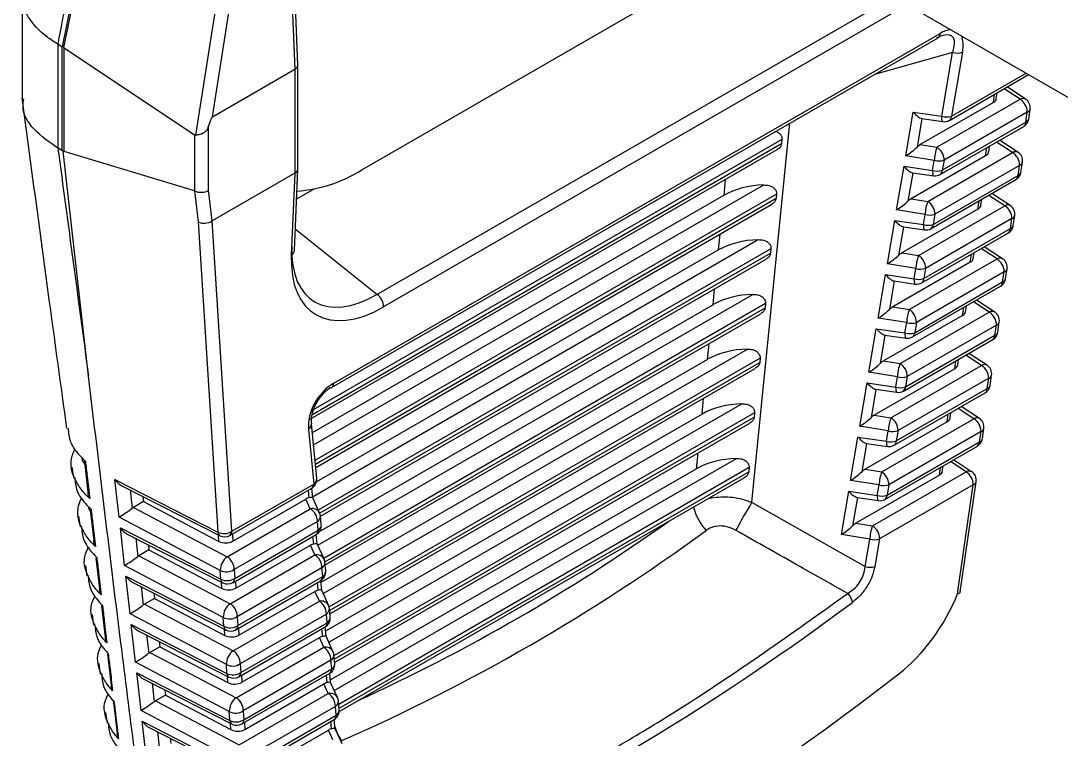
# Model space of a CAD drawing. Extents: x 12.3 to 108.7, y 1.1 to 80.4.
# Drawn here: x 21.329 to 22.351, y 58.112 to 58.817 of the extents above; entities that cross this region are included whole.
import ezdxf

# ---------------------------------------------------------------- set-up
doc = ezdxf.new("R2010")
doc.units = 0
doc.header["$MEASUREMENT"] = 0
doc.layers.add('OBJECT', color=7, linetype='CONTINUOUS')

msp = doc.modelspace()

# ---------------------------------------------------------------- linework, layer by layer
at = {"layer": 'OBJECT'}
for p, q in [((24.1133, 57.7284), (21.5067, 59.2331)), ((21.3702, 58.7917), (21.4205, 59.0376)), ((21.4216, 59.037), (21.3713, 58.791)), ((21.5174, 58.723), (21.5604, 58.996)), ((21.5458, 58.9911), (21.5008, 58.7051)), ((21.5924, 58.9129), (21.5984, 58.7698)), ((21.6013, 58.7739), (21.5959, 58.9049)), ((21.6642, 58.671), (22.0036, 58.8669)), ((21.3308, 58.8412), (21.3308, 58.7408)), ((21.679, 58.5485), (22.1811, 58.8383)), ((22.1875, 58.826), (21.6855, 58.5362)), ((21.6345, 58.457), (22.2299, 58.8007)), ((21.6366, 58.4612), (22.2319, 58.8049)), ((21.366, 58.7942), (21.3696, 58.7921)), ((21.366, 58.6921), (21.366, 58.7942)), ((21.3696, 58.7921), (21.3696, 58.69)), ((21.3713, 58.791), (21.3702, 58.7917)), ((21.3719, 58.7907), (21.4997, 58.7054)), ((21.3719, 58.689), (21.3719, 58.7907)), ((22.2441, 58.7863), (22.1673, 58.7646)), ((22.2335, 58.7235), (22.2441, 58.7863)), ((22.2538, 58.7865), (22.2431, 58.7237)), ((21.5174, 58.723), (21.5984, 58.7698)), ((21.5984, 58.7698), (21.5984, 58.7698)), ((21.5984, 58.7698), (21.5984, 58.6677)), ((21.6013, 58.6718), (21.6013, 58.7738)), ((22.241, 58.7195), (22.3187, 58.7644)), ((22.2431, 58.7237), (22.3162, 58.7659)), ((22.3104, 58.7402), (22.2947, 58.7505)), ((22.3158, 58.7404), (22.2977, 58.7523)), ((22.2287, 58.6931), (22.3104, 58.7402)), ((22.2841, 58.737), (22.2853, 58.7451)), ((22.287, 58.7407), (22.2879, 58.7466)), ((22.2841, 58.737), (22.2124, 58.6957)), ((22.3188, 58.7209), (22.3202, 58.7306)), ((22.1981, 58.6847), (22.2054, 58.7276)), ((22.2054, 58.7276), (22.2335, 58.7235)), ((22.2139, 58.7213), (22.2092, 58.6931)), ((22.2139, 58.7213), (22.2346, 58.7183)), ((22.3174, 58.7276), (22.2357, 58.6804)), ((22.316, 58.7178), (22.3174, 58.7276)), ((21.5137, 58.6508), (21.5137, 58.7141)), ((22.0841, 58.7166), (22.0468, 58.3443)), ((22.232, 58.6663), (22.3139, 58.7136)), ((22.234, 58.6705), (22.316, 58.7178)), ((21.4997, 58.7054), (21.4997, 58.6501)), ((22.0766, 58.7007), (21.6141, 58.4337)), ((22.0766, 58.7007), (22.0762, 58.6966)), ((22.3028, 58.6879), (22.2871, 58.6982)), ((22.3082, 58.6881), (22.2902, 58.6999)), ((21.3696, 58.69), (21.366, 58.6921)), ((21.3958, 58.4681), (21.3708, 58.6893)), ((21.4997, 58.6501), (21.3719, 58.689)), ((21.612, 58.4253), (22.0719, 58.6907)), ((21.6149, 58.4303), (22.0762, 58.6966)), ((22.2124, 58.6957), (22.2287, 58.6931)), ((22.2197, 58.6399), (22.3028, 58.6879)), ((22.2765, 58.6847), (22.2777, 58.6927)), ((22.2795, 58.6884), (22.2803, 58.6942)), ((22.2261, 58.6802), (22.1981, 58.6847)), ((22.2765, 58.6847), (22.2034, 58.6425)), ((22.2244, 58.6703), (22.2261, 58.6802)), ((22.2357, 58.6804), (22.234, 58.6705)), ((22.3112, 58.6685), (22.3127, 58.6783)), ((21.5984, 58.6677), (21.5171, 58.6208)), ((21.5984, 58.6677), (21.5949, 58.5875)), ((21.5979, 58.5915), (21.6013, 58.6717)), ((21.5984, 58.6677), (21.5984, 58.6677)), ((22.1891, 58.6316), (22.1964, 58.6744)), ((22.1964, 58.6744), (22.2244, 58.6703)), ((22.2049, 58.6681), (22.2001, 58.64)), ((22.2048, 58.6681), (22.2255, 58.6651)), ((22.3098, 58.6753), (22.2267, 58.6273)), ((22.3084, 58.6654), (22.3098, 58.6753)), ((22.0197, 58.6459), (22.0213, 58.6615)), ((22.2229, 58.6131), (22.3063, 58.6613)), ((22.225, 58.6173), (22.3084, 58.6654)), ((21.4999, 58.6501), (21.5034, 58.6198)), ((21.5171, 58.6208), (21.5137, 58.6508)), ((21.6177, 58.6523), (21.6001, 58.6421)), ((21.6166, 58.4008), (22.0587, 58.656)), ((22.0712, 58.647), (21.6181, 58.3854)), ((22.0712, 58.647), (22.0708, 58.6429)), ((22.3007, 58.6358), (22.2827, 58.6476)), ((22.0197, 58.6459), (21.6155, 58.4126)), ((21.6185, 58.3817), (22.0708, 58.6429)), ((21.6188, 58.3785), (22.0665, 58.637)), ((22.2034, 58.6425), (22.2197, 58.6399)), ((22.269, 58.6324), (22.2701, 58.6404)), ((22.2719, 58.6361), (22.2727, 58.6419)), ((22.2952, 58.6356), (22.2796, 58.6458)), ((22.2171, 58.6271), (22.1891, 58.6316)), ((22.269, 58.6324), (22.1943, 58.5894)), ((22.2106, 58.5868), (22.2952, 58.6356)), ((22.2154, 58.6171), (22.2171, 58.6271)), ((22.2267, 58.6273), (22.225, 58.6173)), ((21.5034, 58.6198), (21.5228, 58.315)), ((21.5365, 58.3158), (21.5171, 58.6207)), ((22.1801, 58.5784), (22.1873, 58.6212)), ((22.1873, 58.6212), (22.2154, 58.6171)), ((22.3022, 58.623), (22.2176, 58.5741)), ((22.3008, 58.6131), (22.3022, 58.623)), ((22.3037, 58.6162), (22.3051, 58.626)), ((21.679, 58.5485), (21.5988, 58.6126)), ((22.0143, 58.5922), (22.0159, 58.6078)), ((22.1958, 58.6149), (22.1911, 58.5868)), ((22.1958, 58.6149), (22.2165, 58.6119)), ((22.2139, 58.5599), (22.2988, 58.6089)), ((22.2159, 58.5641), (22.3008, 58.6131)), ((21.6158, 58.3497), (22.0533, 58.6023)), ((22.0143, 58.5922), (21.6196, 58.3643)), ((22.0658, 58.5932), (21.6214, 58.3366)), ((21.6227, 58.3336), (22.0654, 58.5891)), ((22.0658, 58.5932), (22.0654, 58.5891)), ((22.1943, 58.5894), (22.2106, 58.5868)), ((22.2614, 58.5801), (22.2625, 58.588)), ((22.2643, 58.5838), (22.2651, 58.5895)), ((22.2877, 58.5833), (22.2721, 58.5935)), ((22.2931, 58.5835), (22.2751, 58.5953)), ((21.6235, 58.3306), (22.0611, 58.5832)), ((22.208, 58.5739), (22.1801, 58.5784)), ((22.2614, 58.5801), (22.1853, 58.5362)), ((22.2016, 58.5336), (22.2877, 58.5833)), ((22.171, 58.5253), (22.1783, 58.568)), ((22.1783, 58.568), (22.2063, 58.5639)), ((22.2063, 58.5639), (22.208, 58.5739)), ((22.2947, 58.5707), (22.2086, 58.521)), ((22.2176, 58.5741), (22.2159, 58.5641)), ((22.2932, 58.5607), (22.2947, 58.5707)), ((22.2961, 58.5638), (22.2975, 58.5737)), ((22.1868, 58.5617), (22.182, 58.5337)), ((22.1867, 58.5617), (22.2074, 58.5587)), ((22.2048, 58.5067), (22.2912, 58.5566)), ((22.2069, 58.5109), (22.2932, 58.5607)), ((21.6209, 58.302), (22.0479, 58.5485)), ((22.0089, 58.5384), (22.0105, 58.554)), ((22.0089, 58.5384), (21.6222, 58.3152)), ((22.0605, 58.5395), (21.6267, 58.2891)), ((21.6278, 58.2859), (22.06, 58.5354)), ((22.0605, 58.5395), (22.06, 58.5354)), ((22.1853, 58.5362), (22.2016, 58.5336)), ((22.2538, 58.5278), (22.255, 58.5357)), ((22.2567, 58.5315), (22.2576, 58.5372)), ((22.2801, 58.531), (22.2645, 58.5412)), ((22.2855, 58.5312), (22.2676, 58.543)), ((21.6281, 58.2827), (22.0557, 58.5295)), ((22.199, 58.5208), (22.171, 58.5253)), ((22.2538, 58.5278), (22.1763, 58.4831)), ((22.1926, 58.4805), (22.2801, 58.531)), ((22.162, 58.4721), (22.1692, 58.5148)), ((22.1692, 58.5148), (22.1973, 58.5107)), ((22.1973, 58.5107), (22.199, 58.5208)), ((22.2871, 58.5184), (22.1996, 58.4678)), ((22.2086, 58.521), (22.2069, 58.5109)), ((22.2857, 58.5084), (22.2871, 58.5184)), ((22.2885, 58.5115), (22.2899, 58.5214)), ((22.1777, 58.5085), (22.173, 58.4805)), ((22.1777, 58.5085), (22.1984, 58.5055)), ((22.1958, 58.4535), (22.2836, 58.5042)), ((22.1978, 58.4577), (22.2857, 58.5084)), ((21.6263, 58.2545), (22.0426, 58.4948)), ((22.0036, 58.4847), (22.0051, 58.5003)), ((22.0036, 58.4847), (21.6239, 58.2656)), ((22.0551, 58.4858), (21.632, 58.2415)), ((22.0551, 58.4858), (22.0547, 58.4817)), ((22.2463, 58.4755), (22.2474, 58.4833)), ((22.2492, 58.4792), (22.25, 58.4848)), ((22.2725, 58.4787), (22.257, 58.4889)), ((22.2779, 58.4789), (22.2601, 58.4906)), ((21.6325, 58.2379), (22.0547, 58.4817)), ((21.6328, 58.2347), (22.0503, 58.4758)), ((22.2463, 58.4755), (22.1672, 58.4299)), ((22.1763, 58.4831), (22.1926, 58.4805)), ((22.1835, 58.4273), (22.2725, 58.4787)), ((22.19, 58.4676), (22.162, 58.4721)), ((22.1882, 58.4575), (22.19, 58.4676)), ((22.2795, 58.4661), (22.1905, 58.4147)), ((22.1996, 58.4678), (22.1978, 58.4577)), ((22.2781, 58.456), (22.2795, 58.4661)), ((22.2809, 58.4591), (22.2824, 58.4691)), ((22.1529, 58.419), (22.1602, 58.4616)), ((22.1602, 58.4616), (22.1882, 58.4575)), ((22.1687, 58.4553), (22.164, 58.4274)), ((22.1686, 58.4553), (22.1893, 58.4523)), ((22.1888, 58.4045), (22.2781, 58.456)), ((21.9982, 58.431), (21.9997, 58.4466)), ((22.1867, 58.4003), (22.276, 58.4519)), ((21.6317, 58.207), (22.0372, 58.4411)), ((22.2416, 58.4269), (22.2424, 58.4325)), ((22.265, 58.4264), (22.2494, 58.4365)), ((22.2704, 58.4266), (22.2525, 58.4383)), ((21.9982, 58.431), (21.6286, 58.2176)), ((22.0497, 58.432), (21.6368, 58.1937)), ((21.6371, 58.19), (22.0493, 58.4279)), ((21.6374, 58.1868), (22.045, 58.4221)), ((22.0497, 58.432), (22.0493, 58.4279)), ((22.2387, 58.4232), (22.1582, 58.3768)), ((22.1672, 58.4299), (22.1835, 58.4273)), ((22.1745, 58.3742), (22.265, 58.4264)), ((22.2387, 58.4232), (22.2398, 58.431)), ((21.6117, 58.4158), (21.617, 58.3622)), ((21.6198, 58.3677), (21.6146, 58.4213)), ((22.1809, 58.4145), (22.1529, 58.419)), ((22.1792, 58.4043), (22.1809, 58.4145)), ((22.272, 58.4138), (22.1815, 58.3615)), ((22.1905, 58.4147), (22.1888, 58.4045)), ((22.2705, 58.4037), (22.272, 58.4138)), ((22.2733, 58.4068), (22.2748, 58.4168)), ((22.1439, 58.3658), (22.1511, 58.4084)), ((22.1511, 58.4084), (22.1792, 58.4043)), ((22.1596, 58.4021), (22.1549, 58.3742)), ((22.1596, 58.4021), (22.1803, 58.3991)), ((22.1797, 58.3513), (22.2705, 58.4037)), ((21.9928, 58.3772), (21.9944, 58.3928)), ((22.1777, 58.3471), (22.2684, 58.3995)), ((21.3917, 58.3842), (21.3952, 58.3543)), ((21.637, 58.1594), (22.0318, 58.3873)), ((22.2574, 58.3741), (22.2419, 58.3842)), ((22.2628, 58.3743), (22.245, 58.386)), ((21.3795, 58.3787), (21.3809, 58.3685)), ((21.9928, 58.3772), (21.6333, 58.1697)), ((22.0443, 58.3783), (21.6414, 58.1457)), ((21.6418, 58.1421), (22.0439, 58.3742)), ((22.0443, 58.3783), (22.0439, 58.3742)), ((22.1582, 58.3768), (22.1745, 58.3742)), ((22.1654, 58.321), (22.2574, 58.3741)), ((22.2311, 58.3709), (22.2322, 58.3786)), ((22.234, 58.3746), (22.2348, 58.3801)), ((21.4217, 58.3667), (21.5228, 58.315)), ((21.4259, 58.3298), (21.4217, 58.3667)), ((21.5365, 58.3158), (21.617, 58.3622)), ((21.6419, 58.1388), (22.0396, 58.3683)), ((22.1719, 58.3613), (22.1439, 58.3658)), ((22.2311, 58.3709), (22.1491, 58.3236)), ((22.1701, 58.3511), (22.1719, 58.3613)), ((22.2644, 58.3615), (22.1724, 58.3084)), ((22.1815, 58.3615), (22.1797, 58.3513)), ((22.2489, 58.2543), (22.2644, 58.3615)), ((22.2516, 58.2564), (22.2672, 58.3645)), ((21.4285, 58.3606), (21.5249, 58.3114)), ((21.4367, 58.3564), (21.4387, 58.3385)), ((21.5344, 58.3116), (21.6149, 58.3581)), ((21.6124, 58.3487), (21.6117, 58.3562)), ((21.6159, 58.3487), (21.6149, 58.3581)), ((22.1349, 58.3127), (22.1421, 58.3552)), ((22.1421, 58.3552), (22.1701, 58.3511)), ((21.4498, 58.345), (21.4399, 58.3393)), ((21.4492, 58.35), (21.4498, 58.345)), ((21.4498, 58.345), (21.5238, 58.3059)), ((21.5375, 58.306), (21.6092, 58.3474)), ((21.6135, 58.3379), (21.6092, 58.3474)), ((21.6226, 58.3339), (21.6159, 58.3488)), ((22.0468, 58.3443), (22.1582, 58.2811)), ((22.1506, 58.3489), (22.1459, 58.3211)), ((22.1506, 58.3489), (22.1712, 58.3459)), ((21.3861, 58.3305), (21.3875, 58.3203)), ((21.3973, 58.3369), (21.4009, 58.3068)), ((21.4399, 58.3393), (21.5319, 58.2908)), ((21.5319, 58.2908), (21.6135, 58.3379)), ((21.6243, 58.3223), (21.6234, 58.3308)), ((21.5252, 58.2774), (21.4259, 58.3298)), ((21.6205, 58.3253), (21.5389, 58.2781)), ((21.6214, 58.3168), (21.6205, 58.3253)), ((22.1491, 58.3236), (22.1654, 58.321)), ((21.4271, 58.3191), (21.5257, 58.2687)), ((21.4312, 58.2823), (21.4271, 58.3191)), ((21.4339, 58.3131), (21.5278, 58.2651)), ((21.5238, 58.3059), (21.5234, 58.3121)), ((21.5371, 58.3131), (21.5375, 58.306)), ((21.5374, 58.2653), (21.6193, 58.3126)), ((21.5394, 58.2695), (21.6214, 58.3168)), ((21.6169, 58.3033), (21.6161, 58.3108)), ((21.6203, 58.3034), (21.6194, 58.3127)), ((22.1628, 58.3082), (22.1349, 58.3127)), ((21.4421, 58.3089), (21.4441, 58.2909)), ((21.4546, 58.3025), (21.4551, 58.2974)), ((21.5405, 58.2598), (21.6136, 58.3021)), ((21.618, 58.2925), (21.6136, 58.3021)), ((21.627, 58.2886), (21.6203, 58.3034)), ((22.1582, 58.2811), (22.1628, 58.3082)), ((22.1724, 58.3084), (22.1678, 58.2813)), ((21.403, 58.2896), (21.4066, 58.2593)), ((21.4551, 58.2974), (21.4453, 58.2918)), ((21.4453, 58.2918), (21.5348, 58.2445)), ((21.4551, 58.2974), (21.5267, 58.2596)), ((21.5348, 58.2445), (21.618, 58.2925)), ((21.3927, 58.2823), (21.3941, 58.272)), ((21.5281, 58.2312), (21.4312, 58.2823)), ((21.625, 58.2799), (21.5418, 58.2319)), ((21.6258, 58.2714), (21.625, 58.2799)), ((21.6287, 58.2768), (21.6279, 58.2854)), ((21.4325, 58.2716), (21.5287, 58.2225)), ((21.4366, 58.2348), (21.4325, 58.2716)), ((21.5257, 58.2687), (21.5252, 58.2774)), ((21.5389, 58.2781), (21.5394, 58.2695)), ((21.5424, 58.2232), (21.6258, 58.2714)), ((21.4393, 58.2656), (21.5308, 58.2188)), ((21.4475, 58.2614), (21.4495, 58.2434)), ((21.5267, 58.2596), (21.5264, 58.2658)), ((21.54, 58.2669), (21.5405, 58.2598)), ((21.5403, 58.2191), (21.6237, 58.2672)), ((21.6213, 58.2579), (21.6205, 58.2654)), ((21.6247, 58.258), (21.6238, 58.2672)), ((21.4605, 58.2499), (21.4507, 58.2443)), ((21.46, 58.255), (21.4605, 58.2499)), ((21.4605, 58.2499), (21.5297, 58.2134)), ((21.5434, 58.2136), (21.6181, 58.2567)), ((21.6224, 58.2472), (21.6181, 58.2567)), ((21.6314, 58.2432), (21.6247, 58.258)), ((21.4087, 58.2424), (21.4123, 58.2119)), ((21.4507, 58.2443), (21.5378, 58.1983)), ((21.5378, 58.1983), (21.6224, 58.2472)), ((21.6331, 58.2314), (21.6323, 58.24)), ((21.3993, 58.234), (21.4007, 58.2237)), ((21.5311, 58.1849), (21.4366, 58.2348)), ((21.5287, 58.2225), (21.5281, 58.2312)), ((21.5418, 58.2319), (21.5424, 58.2232)), ((21.6294, 58.2345), (21.5448, 58.1857)), ((21.6302, 58.2259), (21.6294, 58.2345)), ((21.4378, 58.2241), (21.5316, 58.1762)), ((21.442, 58.1873), (21.4378, 58.2241)), ((21.4447, 58.218), (21.5337, 58.1725)), ((21.5297, 58.2134), (21.5293, 58.2196)), ((21.543, 58.2206), (21.5434, 58.2136)), ((21.5433, 58.1728), (21.6281, 58.2218)), ((21.5453, 58.1769), (21.6302, 58.2259)), ((21.6257, 58.2125), (21.625, 58.2199)), ((21.6291, 58.2126), (21.6282, 58.2218)), ((21.4528, 58.2139), (21.4549, 58.1959)), ((21.5464, 58.1674), (21.6225, 58.2113)), ((21.6268, 58.2018), (21.6225, 58.2113)), ((21.6358, 58.1978), (21.6291, 58.2126)), ((21.4659, 58.2024), (21.4561, 58.1967)), ((21.4653, 58.2075), (21.4659, 58.2024)), ((21.4659, 58.2024), (21.5326, 58.1672)), ((21.5407, 58.1521), (21.6268, 58.2018)), ((21.4144, 58.1952), (21.4181, 58.1645)), ((21.534, 58.1387), (21.442, 58.1873)), ((21.4561, 58.1967), (21.5407, 58.1521)), ((21.6338, 58.1891), (21.5477, 58.1394)), ((21.6346, 58.1805), (21.6338, 58.1891)), ((21.6375, 58.186), (21.6367, 58.1946)), ((21.4059, 58.1858), (21.4074, 58.1755)), ((21.5316, 58.1762), (21.5311, 58.1849)), ((21.5448, 58.1857), (21.5453, 58.1769)), ((21.5483, 58.1307), (21.6346, 58.1805)), ((21.4432, 58.1766), (21.5346, 58.1299)), ((21.4474, 58.1397), (21.4432, 58.1766)), ((21.45, 58.1705), (21.5367, 58.1263)), ((21.5326, 58.1672), (21.5322, 58.1733)), ((21.5459, 58.1743), (21.5464, 58.1674)), ((21.5462, 58.1265), (21.6326, 58.1764)), ((21.6301, 58.1671), (21.6294, 58.1745)), ((21.6335, 58.1672), (21.6326, 58.1764)), ((21.6402, 58.1524), (21.6335, 58.1672)), ((21.4582, 58.1663), (21.4603, 58.1484)), ((21.4707, 58.16), (21.4713, 58.1549)), ((21.5493, 58.1211), (21.6269, 58.1659)), ((21.6312, 58.1564), (21.6269, 58.1659)), ((21.4202, 58.148), (21.4239, 58.1171)), ((21.4713, 58.1549), (21.4615, 58.1492)), ((21.4615, 58.1492), (21.5437, 58.1059)), ((21.4713, 58.1549), (21.5356, 58.121)), ((21.5437, 58.1059), (21.6312, 58.1564)), ((21.6419, 58.1406), (21.6411, 58.1492)), ((21.4126, 58.1376), (21.414, 58.1272)), ((21.5369, 58.0925), (21.4474, 58.1397)), ((21.5346, 58.1299), (21.534, 58.1387)), ((21.5477, 58.1394), (21.5483, 58.1307)), ((21.6382, 58.1438), (21.5506, 58.0932)), ((21.639, 58.1351), (21.6382, 58.1438)), ((21.4486, 58.1291), (21.5375, 58.0836)), ((21.4528, 58.0922), (21.4486, 58.1291)), ((21.5356, 58.121), (21.5352, 58.127)), ((21.5489, 58.1281), (21.5493, 58.1211)), ((21.5492, 58.0802), (21.637, 58.1309)), ((21.5512, 58.0844), (21.639, 58.1351)), ((21.6345, 58.1217), (21.6338, 58.1291)), ((21.6379, 58.1218), (21.637, 58.131)), ((21.4554, 58.123), (21.5396, 58.08)), ((21.4636, 58.1188), (21.4656, 58.1009)), ((21.5523, 58.0749), (21.6313, 58.1205)), ((21.6356, 58.111), (21.6313, 58.1205)), ((21.6447, 58.107), (21.6379, 58.1218)), ((21.4761, 58.1124), (21.4767, 58.1074))]:
    msp.add_line(p, q, dxfattribs=at)
at = {"layer": 'OBJECT', "flags": 128}
for points in [[(22.2346, 58.7183), (22.2346, 58.7183), (22.2342, 58.7186), (22.2338, 58.7193), (22.2336, 58.7203), (22.2335, 58.7218), (22.2335, 58.7235)], [(22.2244, 58.6703), (22.2244, 58.6686), (22.2246, 58.6672), (22.2248, 58.6661), (22.2251, 58.6654), (22.2255, 58.6651), (22.2255, 58.6651)], [(22.2154, 58.6171), (22.2154, 58.6154), (22.2155, 58.614), (22.2157, 58.6129), (22.2161, 58.6122), (22.2165, 58.6119), (22.2165, 58.6119)], [(22.2063, 58.5639), (22.2063, 58.5622), (22.2065, 58.5608), (22.2067, 58.5597), (22.207, 58.559), (22.2074, 58.5587), (22.2074, 58.5587)], [(22.1973, 58.5107), (22.1973, 58.509), (22.1974, 58.5076), (22.1976, 58.5065), (22.198, 58.5058), (22.1984, 58.5055), (22.1984, 58.5055)], [(22.1882, 58.4575), (22.1882, 58.4558), (22.1884, 58.4544), (22.1886, 58.4533), (22.1889, 58.4526), (22.1893, 58.4523), (22.1893, 58.4523)], [(21.6143, 58.4227), (21.6146, 58.4218), (21.6146, 58.4213)], [(22.1792, 58.4043), (22.1792, 58.4026), (22.1793, 58.4012), (22.1795, 58.4001), (22.1799, 58.3994), (22.1803, 58.3991), (22.1803, 58.3991)], [(22.1701, 58.3511), (22.1701, 58.3494), (22.1703, 58.348), (22.1705, 58.3469), (22.1708, 58.3462), (22.1712, 58.3459), (22.1712, 58.3459)]]:
    msp.add_lwpolyline(points, dxfattribs=at)
at = {"layer": 'OBJECT'}
for centre, radius, start, end in [((22.2271, 58.8047), 0.00483, 304.9388, 2.2672), ((22.2487, 58.8016), 0.016, 253.6043, 288.5555), ((22.3133, 58.7357), 0.00534, 62.0964, 123), ((22.3021, 58.7274), 0.0153, 0.7144, 57.2511), ((22.3103, 58.7321), 0.01, 351.7621, 56.8281), ((22.3161, 58.7316), 0.00428, 288.0432, 346.5789), ((22.238, 58.7388), 0.016, 253.6095, 288.5532), ((22.236, 58.7282), 0.01, 261.7038, 299.9973), ((22.2383, 58.7235), 0.0048, 304.7385, 2.4675), ((22.3089, 58.7223), 0.01, 299.9973, 351.7621), ((22.3146, 58.7218), 0.00428, 288.0432, 346.5789), ((22.3112, 58.7176), 0.0048, 304.7328, 2.4698), ((22.2653, 58.6789), 0.0392, 158.9147, 178.1153), ((22.2205, 58.6802), 0.0153, 0.7144, 57.2511), ((22.3057, 58.6834), 0.00534, 62.1054, 122.996), ((22.2946, 58.6751), 0.0153, 0.7149, 57.2514), ((22.3028, 58.6798), 0.01, 351.7621, 56.8281), ((22.2306, 58.6956), 0.016, 253.6088, 288.5508), ((22.3085, 58.6793), 0.00428, 288.0411, 346.5811), ((21.5897, 58.7898), 0.1403, 274.3804, 302.0953), ((22.2289, 58.6856), 0.016, 253.6088, 288.5508), ((22.2292, 58.6703), 0.0048, 304.7328, 2.4698), ((22.3013, 58.6699), 0.01, 299.9973, 351.7621), ((22.3071, 58.6695), 0.00428, 288.0402, 346.5816), ((22.227, 58.675), 0.01, 261.7038, 299.9973), ((22.3036, 58.6652), 0.0048, 304.7385, 2.4675), ((22.2563, 58.6258), 0.0392, 158.9148, 178.1154), ((22.2114, 58.6271), 0.0153, 0.7149, 57.2514), ((22.2216, 58.6424), 0.016, 253.609, 288.5534), ((22.2982, 58.6311), 0.00534, 62.1054, 122.996), ((22.287, 58.6228), 0.0153, 0.7148, 57.2515), ((22.2952, 58.6275), 0.01, 351.7621, 56.8281), ((22.2199, 58.6324), 0.016, 253.6094, 288.5533), ((22.2202, 58.6171), 0.0048, 304.7385, 2.4675), ((22.2938, 58.6176), 0.01, 299.9973, 351.7621), ((22.2995, 58.6171), 0.00428, 288.0422, 346.58), ((22.3009, 58.627), 0.00428, 288.0427, 346.5791), ((22.2179, 58.6218), 0.01, 261.7038, 299.9973), ((22.296, 58.6129), 0.0048, 304.7332, 2.4699), ((21.5929, 58.592), 0.00503, 294.3512, 354.26), ((22.2472, 58.5726), 0.0392, 158.9147, 178.1149), ((22.2024, 58.5739), 0.0153, 0.7148, 57.2515), ((22.2906, 58.5788), 0.00534, 62.1041, 122.9923), ((22.2794, 58.5705), 0.0153, 0.7154, 57.2499), ((22.2876, 58.5752), 0.01, 351.7621, 56.8281), ((22.2125, 58.5893), 0.016, 253.6043, 288.5554), ((22.2934, 58.5747), 0.00428, 288.0423, 346.5799), ((22.2108, 58.5792), 0.016, 253.6069, 288.5528), ((22.2089, 58.5686), 0.01, 261.7038, 299.9973), ((22.2111, 58.5639), 0.0048, 304.7332, 2.4699), ((22.2862, 58.5652), 0.01, 299.9973, 351.7621), ((22.2884, 58.5605), 0.0048, 304.738, 2.4681), ((22.2919, 58.5648), 0.00428, 288.0402, 346.5816), ((21.6701, 58.536), 0.0154, 0.8631, 54.5), ((22.2382, 58.5195), 0.0392, 158.9151, 178.1149), ((22.1933, 58.5208), 0.0153, 0.7154, 57.2499), ((22.283, 58.5265), 0.00534, 62.0965, 122.9998), ((22.2719, 58.5182), 0.0153, 0.7143, 57.2511), ((22.28, 58.5229), 0.01, 351.7621, 56.8281), ((22.2035, 58.5361), 0.016, 253.6069, 288.5528), ((22.2858, 58.5224), 0.00428, 288.0423, 346.5799), ((22.2018, 58.526), 0.016, 253.6094, 288.5533), ((22.1998, 58.5154), 0.01, 261.7038, 299.9973), ((22.2021, 58.5107), 0.0048, 304.738, 2.4681), ((22.2786, 58.5129), 0.01, 299.9973, 351.7621), ((22.2809, 58.5082), 0.0048, 304.733, 2.4704), ((22.2843, 58.5124), 0.00428, 288.0421, 346.5797), ((22.2291, 58.4664), 0.0392, 158.9149, 178.1153), ((22.1843, 58.4676), 0.0153, 0.7143, 57.2511), ((22.2754, 58.4742), 0.00534, 62.1047, 122.9964), ((22.2643, 58.4659), 0.0153, 0.7148, 57.2514), ((22.2725, 58.4706), 0.01, 351.7621, 56.8281), ((22.1945, 58.483), 0.016, 253.6111, 288.5485), ((22.2782, 58.4701), 0.00428, 288.0407, 346.5815), ((21.6328, 58.4601), 0.00349, 274.4699, 299.8289), ((21.6317, 58.461), 0.00483, 304.9388, 2.2672), ((22.1927, 58.4728), 0.016, 253.607, 288.5529), ((22.1908, 58.4622), 0.01, 261.7038, 299.9973), ((22.193, 58.4575), 0.0048, 304.733, 2.4704), ((22.271, 58.4605), 0.01, 299.9973, 351.7621), ((22.2733, 58.4558), 0.0048, 304.7382, 2.4675), ((22.2768, 58.4601), 0.00428, 288.0401, 346.582), ((22.2201, 58.4132), 0.0392, 158.9144, 178.1156), ((22.1753, 58.4145), 0.0153, 0.7148, 57.2514), ((22.2679, 58.4219), 0.00534, 62.1034, 122.9927), ((22.2567, 58.4136), 0.0153, 0.716, 57.2493), ((22.2649, 58.4183), 0.01, 351.7621, 56.8281), ((21.6083, 58.4212), 0.00633, 302.902, 1.4088), ((22.1854, 58.4298), 0.016, 253.6094, 288.5532), ((22.2706, 58.4178), 0.00428, 288.0429, 346.5793), ((22.1837, 58.4196), 0.016, 253.6093, 288.5533), ((22.184, 58.4043), 0.0048, 304.7382, 2.4675), ((22.2634, 58.4082), 0.01, 299.9973, 351.7621), ((22.2657, 58.4035), 0.0048, 304.733, 2.4704), ((22.2692, 58.4077), 0.00428, 288.0424, 346.5793), ((22.1817, 58.409), 0.01, 261.7038, 299.9973), ((22.2111, 58.3601), 0.0392, 158.9155, 178.1145), ((22.1662, 58.3613), 0.0153, 0.716, 57.2493), ((22.2603, 58.3696), 0.00534, 62.0993, 122.9967), ((22.2491, 58.3613), 0.0153, 0.7142, 57.2512), ((22.2573, 58.366), 0.01, 351.7621, 56.8281), ((21.6099, 58.3667), 0.01, 299.9973, 5.5533), ((21.6122, 58.362), 0.0048, 304.7385, 2.4675), ((21.6138, 58.3674), 0.0061, 301.6691, 2.6417), ((22.1764, 58.3767), 0.016, 253.6044, 288.5554), ((22.2631, 58.3655), 0.00428, 288.0423, 346.5795), ((22.1746, 58.3664), 0.016, 253.6071, 288.5528), ((22.1749, 58.3511), 0.0048, 304.733, 2.4704), ((23.7343, 57.3616), 1.9527, 149.7855, 150.715), ((22.1727, 58.3558), 0.01, 261.7038, 299.9973), ((21.6154, 58.3298), 0.00832, 29.7605, 102.6057), ((21.6053, 58.3251), 0.0153, 0.7144, 57.2511), ((21.6171, 58.3306), 0.00634, 302.9075, 1.4059), ((21.6135, 58.3298), 0.01, 5.5533, 24.4463), ((22.0406, 58.3523), 0.0524, 194.0458, 222.8231), ((21.6143, 58.3213), 0.01, 299.9973, 5.5533), ((21.6179, 58.3221), 0.00634, 302.9075, 1.4059), ((20.8743, 59.8628), 1.8851, 294.6317, 305.363), ((22.202, 58.3069), 0.0392, 158.9146, 178.1155), ((22.1572, 58.3082), 0.0153, 0.7142, 57.2512), ((21.529, 58.3271), 0.0136, 242.86, 303.3793), ((21.5272, 58.3151), 0.00441, 181.3135, 238.2302), ((21.5294, 58.3203), 0.01, 242.9367, 299.9973), ((21.5317, 58.3156), 0.0048, 304.7385, 2.4675), ((21.6166, 58.3166), 0.0048, 304.7328, 2.4698), ((20.8747, 59.8567), 1.9087, 293.7837, 306.2109), ((22.1673, 58.3235), 0.016, 253.6087, 288.5511), ((21.5411, 58.2778), 0.0159, 125.3823, 181.4264), ((21.5236, 58.2779), 0.0153, 0.7144, 57.2511), ((21.6198, 58.2844), 0.00832, 29.7608, 102.6057), ((21.6097, 58.2797), 0.0153, 0.7149, 57.2514), ((21.6215, 58.2852), 0.00634, 302.9028, 1.408), ((21.6179, 58.2844), 0.01, 5.5533, 24.4463), ((22.1627, 58.2964), 0.016, 253.607, 288.5528), ((21.5314, 58.2895), 0.0136, 242.8568, 303.3805), ((21.5319, 58.2809), 0.0136, 242.8568, 303.3805), ((21.5346, 58.2693), 0.0048, 304.7328, 2.4698), ((21.6187, 58.2759), 0.01, 299.9973, 5.5533), ((21.621, 58.2712), 0.0048, 304.7385, 2.4675), ((21.6223, 58.2767), 0.00633, 302.9025, 1.4083), ((21.5301, 58.2688), 0.00441, 181.3103, 238.2334), ((21.5324, 58.274), 0.01, 242.9367, 299.9973), ((22.129, 58.2431), 0.017, 9.7639, 43.9153), ((21.544, 58.2316), 0.0159, 125.3823, 181.4264), ((21.5266, 58.2317), 0.0153, 0.7149, 57.2514), ((21.6242, 58.239), 0.00832, 29.7608, 102.608), ((21.6141, 58.2343), 0.0153, 0.7148, 57.2515), ((21.6259, 58.2398), 0.00633, 302.9024, 1.4087), ((21.6223, 58.239), 0.01, 5.5533, 24.4463), ((21.5343, 58.2433), 0.0136, 242.8602, 303.3792), ((21.6231, 58.2305), 0.01, 299.9973, 5.5533), ((21.6268, 58.2313), 0.00634, 302.9074, 1.4058), ((21.5349, 58.2346), 0.0136, 242.86, 303.3794), ((21.5331, 58.2226), 0.00441, 181.3135, 238.2308), ((21.5353, 58.2277), 0.01, 242.9367, 299.9973), ((21.5376, 58.223), 0.0048, 304.7385, 2.4675), ((21.6254, 58.2257), 0.0048, 304.7332, 2.4699), ((21.547, 58.1853), 0.0159, 125.3819, 181.426), ((21.5295, 58.1855), 0.0153, 0.7148, 57.2515), ((21.6286, 58.1937), 0.00832, 29.7622, 102.604), ((21.6185, 58.1889), 0.0153, 0.7154, 57.2499), ((21.6267, 58.1936), 0.01, 5.5533, 24.4463), ((21.6303, 58.1945), 0.00634, 302.9074, 1.4058), ((21.5373, 58.197), 0.0136, 242.8568, 303.3806), ((21.5378, 58.1883), 0.0136, 242.8568, 303.3806), ((21.5405, 58.1767), 0.0048, 304.7332, 2.4699), ((21.6276, 58.185), 0.01, 299.9973, 5.5533), ((21.6298, 58.1803), 0.0048, 304.738, 2.4681), ((21.6312, 58.1858), 0.00634, 302.9028, 1.408), ((21.536, 58.1763), 0.00441, 181.3093, 238.2352), ((21.5383, 58.1814), 0.01, 242.9367, 299.9973), ((21.633, 58.1483), 0.00832, 29.7611, 102.6055), ((21.5499, 58.1391), 0.0159, 125.3834, 181.4253), ((21.5325, 58.1393), 0.0153, 0.7154, 57.2499), ((21.6229, 58.1436), 0.0153, 0.7143, 57.2511), ((21.6348, 58.1491), 0.00634, 302.9074, 1.4058), ((21.6311, 58.1483), 0.01, 5.5533, 24.4463), ((21.5402, 58.1508), 0.0136, 242.8568, 303.3806), ((21.632, 58.1396), 0.01, 299.9973, 5.5533), ((21.6356, 58.1404), 0.00634, 302.907, 1.4059), ((21.5408, 58.142), 0.0136, 242.86, 303.3794), ((21.539, 58.13), 0.00441, 181.3139, 238.2306), ((21.5412, 58.1352), 0.01, 242.9367, 299.9973), ((21.5435, 58.1305), 0.0048, 304.738, 2.4681), ((21.6342, 58.1349), 0.0048, 304.733, 2.4704), ((21.6815, 58.1369), 0.0458, 196.9451, 215.7454)]:
    msp.add_arc(centre, radius, start, end, dxfattribs=at)
for centre, major_axis, ratio, start_param, end_param in [((22.8969, 58.2808), (1.3798, 7.3435), 0.214206, 1.507388, 1.541079), ((22.2127, 58.7655), (0.0309, 0.0366), 0.339059, 0.464743, 0.697619), ((22.2197, 58.761), (0.0294, 0.0463), 0.398661, 0.310289, 0.652075), ((22.2127, 58.7655), (0.0309, 0.0366), 0.339059, 5.569279, 6.747928), ((22.2197, 58.761), (0.0294, 0.0463), 0.398661, 5.523734, 6.006779), ((21.4508, 59.2088), (0.0781, 0.4172), 0.218376, 3.06066, 3.064865), ((21.4545, 59.2067), (0.0781, 0.4172), 0.218376, 3.064865, 3.071376), ((21.4545, 59.207), (0.0736, 0.42), 0.225661, 3.036057, 3.042574), ((21.5913, 58.7736), (0.01, 0.00021), 0.560098, 5.486129, 6.294844), ((22.277, 58.7412), (0.0101, 0), 0.579269, 5.498575, 6.20079), ((21.4829, 58.5524), (0.0347, 0.1707), 0.036347, 0.032135, 0.332805), ((22.208, 58.7323), (-0.0077, 0.0106), 0.37214, 1.74648, 2.800892), ((21.5066, 58.7401), (0.0061, 0.035), 0.225661, 3.042574, 3.183176), ((21.4508, 57.9431), (-0.0912, 0.7506), 0.103906, 6.205257, 6.208597), ((22.4803, 60.9272), (-1.7566, 14.6383), 0.094069, 1.712772, 1.728284), ((21.4545, 57.9409), (-0.0912, 0.7506), 0.103906, 6.192166, 6.205257), ((21.4545, 57.9404), (-0.0867, 0.749), 0.110772, 6.235043, 6.248132), ((22.2007, 58.6894), (0.0114, 0.0082), 0.177132, 4.362399, 5.416811), ((22.2119, 58.6876), (0.00685, 0.00862), 0.521027, 0.922949, 1.32921), ((22.2694, 58.6889), (0.0101, 0), 0.579269, 5.498575, 6.20079), ((21.5913, 58.672), (0.01, -0.00021), 0.593676, 5.510532, 6.29593), ((22.1989, 58.6791), (-0.0077, 0.0106), 0.37214, 1.74648, 2.800892), ((21.5066, 58.5878), (-0.0072, 0.0624), 0.110772, 6.208863, 6.235043), ((21.5066, 58.6549), (0.00999, 0.00056), 0.611383, 3.944845, 5.463282), ((22.0621, 58.621), (0.0602, -0.0001), 0.582929, 1.627585, 2.352515), ((22.1916, 58.6362), (0.0114, 0.0082), 0.177132, 4.362399, 5.416811), ((22.2028, 58.6345), (0.00685, 0.00862), 0.521027, 0.922949, 1.32921), ((22.2619, 58.6366), (0.0101, 0), 0.579269, 5.498575, 6.20079), ((21.51, 58.625), (0.00996, 0.00088), 0.657558, 3.926517, 5.438599), ((21.5265, 58.4797), (-0.0092, 0.1411), 0.052174, 0.02575, 0.032105), ((22.1899, 58.6259), (-0.0077, 0.0106), 0.37214, 1.74648, 2.800892), ((21.6837, 58.6481), (0.067, 0.1062), 0.54181, 2.386027, 3.949227), ((22.0567, 58.5672), (0.0602, -0.0001), 0.582929, 1.627585, 2.352515), ((21.6908, 58.6436), (0.0732, 0.1141), 0.544414, 2.390031, 3.953231), ((22.1826, 58.5831), (0.0114, 0.0082), 0.177132, 4.362399, 5.416811), ((22.1938, 58.5813), (0.00685, 0.00862), 0.521027, 0.922949, 1.32921), ((22.2543, 58.5843), (0.0101, 0), 0.579269, 5.498575, 6.20079), ((22.1808, 58.5727), (-0.0077, 0.0106), 0.37214, 1.74648, 2.800892), ((22.0513, 58.5135), (0.0602, -0.0001), 0.582929, 1.627585, 2.352515), ((22.1848, 58.5282), (0.00685, 0.00862), 0.521027, 0.922949, 1.32921), ((22.1736, 58.5299), (0.0114, 0.0082), 0.177132, 4.362399, 5.416811), ((22.2467, 58.532), (0.0101, 0), 0.579269, 5.498575, 6.20079), ((22.1718, 58.5195), (-0.0077, 0.0106), 0.37214, 1.74648, 2.800892), ((22.0459, 58.4598), (0.0602, -0.0001), 0.582929, 1.627585, 2.352515), ((22.1645, 58.4768), (0.0114, 0.0082), 0.177132, 4.362399, 5.416811), ((22.1757, 58.475), (0.00685, 0.00862), 0.521027, 0.922949, 1.32921), ((22.2391, 58.4797), (0.0101, 0), 0.579269, 5.498575, 6.20079), ((21.6452, 58.4293), (0.0231, 0.0327), 0.746254, 1.016584, 2.42811), ((21.6381, 58.4338), (0.0172, 0.0247), 0.671525, 1.018401, 2.429927), ((22.1627, 58.4663), (-0.0077, 0.0106), 0.37214, 1.74648, 2.800892), ((22.0406, 58.406), (0.0602, -0.0001), 0.582929, 1.627585, 2.352515), ((22.1555, 58.4236), (0.0114, 0.0082), 0.177132, 4.362399, 5.416811), ((22.1667, 58.4219), (0.00685, 0.00862), 0.521027, 0.922949, 1.32921), ((22.2316, 58.4274), (0.0101, 0), 0.579269, 5.498575, 6.20079), ((22.1537, 58.4131), (-0.0077, 0.0106), 0.37214, 1.74648, 2.800892), ((22.0352, 58.3523), (0.0602, -0.0001), 0.582929, 1.627585, 2.352515), ((22.1464, 58.3705), (0.0114, 0.0082), 0.177132, 4.362399, 5.416811), ((22.1576, 58.3687), (0.00685, 0.00862), 0.521027, 0.922949, 1.32921), ((22.224, 58.3751), (0.0101, 0), 0.579269, 5.498575, 6.20079), ((21.4283, 58.3719), (-0.008, 0.0116), 0.599529, 1.609086, 2.301254), ((22.1446, 58.3599), (-0.0077, 0.0106), 0.37214, 1.74648, 2.800892), ((21.609, 58.3396), (0.0068, 0.00838), 0.543452, 0.550853, 0.957114), ((21.6061, 58.3461), (0.00979, 0.00262), 0.107022, 6.265381, 7.11643), ((21.4325, 58.3351), (0.00933, 0.00637), 0.079382, 3.868413, 5.38685), ((21.44, 58.3311), (0.00501, 0.00866), 0.577652, 0.786964, 0.960864), ((22.1374, 58.3173), (0.0114, 0.0082), 0.177132, 4.362399, 5.416811), ((22.1486, 58.3156), (0.00685, 0.00862), 0.521027, 0.922949, 1.32921), ((21.4337, 58.3244), (-0.008, 0.0116), 0.599529, 1.609086, 2.301254), ((21.5305, 58.3102), (0.01, 0), 0.585374, 3.981212, 5.493294), ((21.6134, 58.2942), (0.0068, 0.00838), 0.543452, 0.550853, 0.957114), ((21.6105, 58.3007), (0.00979, 0.00262), 0.107022, 6.265381, 7.11643), ((21.4379, 58.2875), (0.00933, 0.00637), 0.079382, 3.868413, 5.38685), ((21.4453, 58.2836), (0.00501, 0.00866), 0.577652, 0.786964, 0.960864), ((21.4391, 58.2769), (-0.008, 0.0116), 0.599529, 1.609086, 2.301254), ((21.5334, 58.264), (0.01, 0), 0.585374, 3.981212, 5.493294), ((21.6179, 58.2488), (0.0068, 0.00838), 0.543452, 0.550853, 0.957114), ((21.6149, 58.2554), (0.00979, 0.00262), 0.107022, 6.265381, 7.11643), ((22.1813, 58.2536), (0.0591, 0.0928), 0.546175, 4.132403, 5.053937), ((21.4433, 58.24), (0.00933, 0.00637), 0.079382, 3.868413, 5.38685), ((21.4507, 58.2361), (0.00501, 0.00866), 0.577652, 0.786964, 0.960864), ((21.9897, 59.8145), (1.1655, 1.8319), 0.546187, 3.795705, 4.104734), ((21.4445, 58.2294), (-0.008, 0.0116), 0.599529, 1.609086, 2.301254), ((21.5364, 58.2178), (0.01, 0), 0.585374, 3.981212, 5.493294), ((21.6223, 58.2034), (0.0068, 0.00838), 0.543452, 0.550853, 0.957114), ((21.6193, 58.21), (0.00979, 0.00262), 0.107022, 6.265381, 7.11643), ((21.4486, 58.1925), (0.00933, 0.00637), 0.079382, 3.868413, 5.38685), ((21.4561, 58.1886), (0.00501, 0.00866), 0.577652, 0.786964, 0.960864), ((21.4499, 58.1818), (-0.008, 0.0116), 0.599529, 1.609086, 2.301254), ((21.5393, 58.1715), (0.01, 0), 0.585374, 3.981212, 5.493294), ((21.9873, 59.7619), (1.2039, 1.8907), 0.546175, 3.768895, 4.132403), ((21.6267, 58.1581), (0.0068, 0.00838), 0.543452, 0.550853, 0.957114), ((21.6237, 58.1646), (0.00979, 0.00262), 0.107022, 6.265381, 7.11643), ((21.454, 58.145), (0.00933, 0.00637), 0.079382, 3.868413, 5.38685), ((21.4615, 58.1411), (0.00501, 0.00866), 0.577652, 0.786964, 0.960864), ((21.4552, 58.1343), (-0.008, 0.0116), 0.599529, 1.609086, 2.301254), ((21.5423, 58.1253), (0.01, 0), 0.585374, 3.981212, 5.493294), ((21.6311, 58.1127), (0.0068, 0.00838), 0.543452, 0.550853, 0.957114), ((21.6281, 58.1192), (0.00979, 0.00262), 0.107022, 6.265381, 7.11643)]:
    msp.add_ellipse(centre, major_axis=major_axis, ratio=ratio, start_param=start_param, end_param=end_param, dxfattribs=at)
for points, knots in [([(21.3656, 58.7944), (21.3621, 58.7966), (21.3495, 58.8047), (21.3353, 58.8209), (21.3285, 58.837), (21.332, 58.8461), (21.3327, 58.848)], [0, 0, 0, 0, 0.146247, 0.526942, 0.898863, 1, 1, 1, 1]), ([(21.3303, 58.7416), (21.3392, 58.6756), (21.3536, 58.5674), (21.3685, 58.4589), (21.3743, 58.4168)], [0, 0, 0, 0, 0.610939, 1, 1, 1, 1]), ([(21.3657, 58.6923), (21.3573, 58.6981), (21.3406, 58.7097), (21.3302, 58.7278), (21.3319, 58.7382), (21.3323, 58.7407)], [0, 0, 0, 0, 0.43082, 0.861635, 1, 1, 1, 1]), ([(21.5137, 58.7141), (21.5131, 58.7125), (21.5121, 58.7099), (21.5091, 58.7071), (21.5059, 58.7056), (21.5029, 58.7051), (21.5014, 58.7051), (21.5008, 58.7051)], [0, 0, 0, 0, 0.2814999, 0.4771474, 0.6724601, 0.8784617, 1, 1, 1, 1]), ([(22.0704, 58.7087), (22.0712, 58.7084), (22.0729, 58.7078), (22.0751, 58.7059), (22.0766, 58.7033), (22.0766, 58.7015), (22.0766, 58.7007)], [0, 0, 0, 0, 0.205703, 0.478964, 0.753712, 1, 1, 1, 1]), ([(22.0762, 58.6966), (22.076, 58.6957), (22.0756, 58.694), (22.0739, 58.692), (22.0725, 58.6912), (22.0718, 58.6908)], [0, 0, 0, 0, 0.3591825, 0.7168764, 1, 1, 1, 1]), ([(22.0587, 58.656), (22.0604, 58.6559), (22.0634, 58.6558), (22.0671, 58.6543), (22.0697, 58.6521), (22.0712, 58.6496), (22.0712, 58.6478), (22.0712, 58.647)], [0, 0, 0, 0, 0.2783017, 0.4907926, 0.6659746, 0.8421101, 1, 1, 1, 1]), ([(22.0708, 58.6429), (22.0706, 58.642), (22.0702, 58.6403), (22.0686, 58.6383), (22.0671, 58.6374), (22.0664, 58.6371)], [0, 0, 0, 0, 0.359162, 0.716869, 1, 1, 1, 1]), ([(22.0533, 58.6023), (22.055, 58.6022), (22.058, 58.6021), (22.0618, 58.6006), (22.0643, 58.5984), (22.0658, 58.5959), (22.0658, 58.5941), (22.0658, 58.5932)], [0, 0, 0, 0, 0.2783007, 0.4907919, 0.6659741, 0.8421098, 1, 1, 1, 1]), ([(22.0654, 58.5891), (22.0652, 58.5883), (22.0648, 58.5865), (22.0632, 58.5846), (22.0617, 58.5837), (22.0611, 58.5833)], [0, 0, 0, 0, 0.359162, 0.716869, 1, 1, 1, 1]), ([(22.0479, 58.5485), (22.0496, 58.5485), (22.0526, 58.5484), (22.0564, 58.5468), (22.0589, 58.5447), (22.0604, 58.5421), (22.0604, 58.5403), (22.0605, 58.5395)], [0, 0, 0, 0, 0.2783007, 0.4907919, 0.6659741, 0.8421098, 1, 1, 1, 1]), ([(22.06, 58.5354), (22.0598, 58.5345), (22.0594, 58.5328), (22.0578, 58.5308), (22.0563, 58.53), (22.0557, 58.5296)], [0, 0, 0, 0, 0.359161, 0.716867, 1, 1, 1, 1]), ([(22.0426, 58.4948), (22.0442, 58.4947), (22.0472, 58.4946), (22.051, 58.4931), (22.0535, 58.491), (22.055, 58.4884), (22.0551, 58.4866), (22.0551, 58.4858)], [0, 0, 0, 0, 0.2783007, 0.4907919, 0.6659741, 0.8421098, 1, 1, 1, 1]), ([(22.0547, 58.4817), (22.0545, 58.4808), (22.0541, 58.4791), (22.0524, 58.4771), (22.0509, 58.4762), (22.0503, 58.4759)], [0, 0, 0, 0, 0.359153, 0.716851, 1, 1, 1, 1]), ([(21.4639, 57.9232), (21.4633, 57.9276), (21.4605, 57.9496), (21.4485, 58.0419), (21.4255, 58.2196), (21.4065, 58.3788), (21.3958, 58.4681)], [0, 0, 0, 0, 0.024147, 0.120738, 0.507103, 1, 1, 1, 1]), ([(22.0372, 58.4411), (22.0389, 58.441), (22.0418, 58.4409), (22.0456, 58.4394), (22.0482, 58.4372), (22.0496, 58.4347), (22.0497, 58.4329), (22.0497, 58.432)], [0, 0, 0, 0, 0.278302, 0.490793, 0.665975, 0.842126, 1, 1, 1, 1]), ([(22.0493, 58.4279), (22.0491, 58.4271), (22.0487, 58.4253), (22.047, 58.4234), (22.0456, 58.4225), (22.0449, 58.4221)], [0, 0, 0, 0, 0.359153, 0.716851, 1, 1, 1, 1]), ([(21.3758, 58.417), (21.3761, 58.4124), (21.377, 58.4025), (21.3852, 58.3919), (21.3913, 58.3861), (21.3927, 58.3847)], [0, 0, 0, 0, 0.396551, 0.860639, 1, 1, 1, 1]), ([(21.397, 58.348), (21.3956, 58.3493), (21.3908, 58.3539), (21.3821, 58.366), (21.3763, 58.3817), (21.381, 58.3933), (21.3826, 58.3972)], [0, 0, 0, 0, 0.090453, 0.316025, 0.767278, 1, 1, 1, 1]), ([(21.3895, 58.3879), (21.3894, 58.3875), (21.3891, 58.3854), (21.3907, 58.3834), (21.392, 58.3817)], [0, 0, 0, 0, 0.165348, 1, 1, 1, 1]), ([(21.3927, 58.3847), (21.3933, 58.3797), (21.3947, 58.3674), (21.3962, 58.3552), (21.397, 58.348)], [0, 0, 0, 0, 0.412554, 1, 1, 1, 1]), ([(22.0318, 58.3873), (22.0335, 58.3873), (22.0365, 58.3872), (22.0402, 58.3856), (22.0428, 58.3835), (22.0443, 58.3809), (22.0443, 58.3791), (22.0443, 58.3783)], [0, 0, 0, 0, 0.278302, 0.490793, 0.665976, 0.842126, 1, 1, 1, 1]), ([(22.0439, 58.3742), (22.0437, 58.3733), (22.0433, 58.3716), (22.0416, 58.3696), (22.0402, 58.3688), (22.0395, 58.3684)], [0, 0, 0, 0, 0.359151, 0.716875, 1, 1, 1, 1]), ([(21.3823, 58.3687), (21.3827, 58.3643), (21.3834, 58.3547), (21.3912, 58.3444), (21.3969, 58.3388), (21.3983, 58.3374)], [0, 0, 0, 0, 0.401544, 0.858083, 1, 1, 1, 1]), ([(21.397, 58.348), (21.397, 58.3481), (21.3963, 58.3495), (21.3953, 58.3516), (21.3953, 58.3537), (21.3953, 58.3543)], [0, 0, 0, 0, 0.019926, 0.747606, 1, 1, 1, 1]), ([(21.4026, 58.3008), (21.4013, 58.3021), (21.3966, 58.3067), (21.3882, 58.3188), (21.3829, 58.3342), (21.3876, 58.3454), (21.3892, 58.3489)], [0, 0, 0, 0, 0.091099, 0.321851, 0.783539, 1, 1, 1, 1]), ([(22.0051, 58.3484), (22.0111, 58.3491), (22.0231, 58.3506), (22.0377, 58.3476), (22.0452, 58.3448), (22.0468, 58.3443)], [0, 0, 0, 0, 0.443041, 0.885227, 1, 1, 1, 1]), ([(21.396, 58.3397), (21.3959, 58.3394), (21.3957, 58.338), (21.3967, 58.3367), (21.3975, 58.3356)], [0, 0, 0, 0, 0.210335, 1, 1, 1, 1]), ([(21.3983, 58.3374), (21.3989, 58.3324), (21.4003, 58.3202), (21.4017, 58.3079), (21.4026, 58.3008)], [0, 0, 0, 0, 0.412529, 1, 1, 1, 1]), ([(21.3889, 58.3205), (21.3892, 58.3161), (21.3899, 58.3069), (21.3972, 58.2969), (21.4026, 58.2915), (21.4039, 58.2901)], [0, 0, 0, 0, 0.407341, 0.855321, 1, 1, 1, 1]), ([(22.0311, 58.3168), (22.0283, 58.3181), (22.0226, 58.3208), (22.0136, 58.3213), (22.0067, 58.3196), (22.0034, 58.3174), (22.0022, 58.3167)], [0, 0, 0, 0, 0.288934, 0.578768, 0.851943, 1, 1, 1, 1]), ([(22.1412, 58.2548), (22.1257, 58.2635), (22.0889, 58.2841), (22.0523, 58.3048), (22.0311, 58.3168)], [0, 0, 0, 0, 0.422663, 1, 1, 1, 1]), ([(21.4082, 58.2535), (21.4069, 58.2548), (21.4024, 58.2594), (21.3944, 58.2716), (21.3894, 58.2867), (21.3943, 58.2975), (21.3957, 58.3006)], [0, 0, 0, 0, 0.09177, 0.327958, 0.800599, 1, 1, 1, 1]), ([(21.4026, 58.3008), (21.4026, 58.3008), (21.4019, 58.3022), (21.401, 58.3042), (21.401, 58.3062), (21.401, 58.3068)], [0, 0, 0, 0, 0.020594, 0.722047, 1, 1, 1, 1]), ([(21.4039, 58.2901), (21.4045, 58.2851), (21.4059, 58.2729), (21.4074, 58.2607), (21.4082, 58.2535)], [0, 0, 0, 0, 0.412495, 1, 1, 1, 1]), ([(22.1412, 58.2548), (22.1438, 58.2566), (22.1484, 58.2596), (22.1537, 58.2665), (22.1572, 58.2738), (22.1579, 58.2786), (22.1582, 58.2811)], [0, 0, 0, 0, 0.295335, 0.524713, 0.754461, 1, 1, 1, 1]), ([(22.1678, 58.2813), (22.167, 58.2779), (22.1654, 58.271), (22.1598, 58.2607), (22.153, 58.2519), (22.1481, 58.2479), (22.1457, 58.2459)], [0, 0, 0, 0, 0.26188, 0.524406, 0.776419, 1, 1, 1, 1]), ([(21.3955, 58.2722), (21.3958, 58.2679), (21.3964, 58.2591), (21.4033, 58.2495), (21.4082, 58.2442), (21.4095, 58.2429)], [0, 0, 0, 0, 0.414043, 0.852325, 1, 1, 1, 1]), ([(21.4082, 58.2535), (21.4082, 58.2535), (21.4077, 58.2545), (21.4069, 58.2564), (21.4067, 58.2584), (21.4067, 58.2594)], [0, 0, 0, 0, 0.021306, 0.540966, 1, 1, 1, 1]), ([(21.4138, 58.2062), (21.4126, 58.2075), (21.4083, 58.2122), (21.4006, 58.2244), (21.396, 58.2392), (21.4009, 58.2496), (21.4022, 58.2524)], [0, 0, 0, 0, 0.092468, 0.334366, 0.818519, 1, 1, 1, 1]), ([(21.671, 57.9834), (21.6757, 57.9853), (21.6988, 57.9947), (21.7763, 58.0286), (21.8548, 58.0693), (21.9335, 58.1151), (22.0122, 58.1627), (22.0862, 58.2155), (22.1412, 58.2548)], [0, 0, 0, 0, 0.029967, 0.149857, 0.5, 0.529967, 0.649857, 1, 1, 1, 1]), ([(22.2514, 58.2565), (22.2514, 58.2562), (22.2514, 58.2554), (22.2503, 58.2548), (22.2493, 58.2544), (22.2489, 58.2543), (22.2489, 58.2543)], [0, 0, 0, 0, 0.270193, 0.749405, 0.969665, 1, 1, 1, 1]), ([(21.4095, 58.2429), (21.4101, 58.2378), (21.4115, 58.2256), (21.413, 58.2134), (21.4138, 58.2062)], [0, 0, 0, 0, 0.4124642, 1, 1, 1, 1]), ([(21.4021, 58.2239), (21.4024, 58.2198), (21.4029, 58.2113), (21.4094, 58.202), (21.4139, 58.197), (21.4151, 58.1956)], [0, 0, 0, 0, 0.421767, 0.849063, 1, 1, 1, 1]), ([(21.4138, 58.2062), (21.4138, 58.2063), (21.4134, 58.2072), (21.4126, 58.209), (21.4125, 58.2109), (21.4124, 58.2119)], [0, 0, 0, 0, 0.022097, 0.500986, 1, 1, 1, 1]), ([(21.4195, 58.159), (21.4184, 58.1603), (21.4141, 58.165), (21.4068, 58.1772), (21.4026, 58.1917), (21.4075, 58.2017), (21.4087, 58.2042)], [0, 0, 0, 0, 0.093193, 0.341098, 0.837363, 1, 1, 1, 1]), ([(21.4151, 58.1956), (21.4157, 58.1906), (21.4172, 58.1784), (21.4186, 58.1662), (21.4195, 58.159)], [0, 0, 0, 0, 0.412433, 1, 1, 1, 1]), ([(21.4088, 58.1757), (21.409, 58.1716), (21.4094, 58.1635), (21.4155, 58.1545), (21.4196, 58.1497), (21.4208, 58.1484)], [0, 0, 0, 0, 0.430655, 0.845494, 1, 1, 1, 1]), ([(21.4195, 58.159), (21.4195, 58.1591), (21.4191, 58.1599), (21.4184, 58.1616), (21.4182, 58.1635), (21.4182, 58.1645)], [0, 0, 0, 0, 0.022933, 0.457521, 1, 1, 1, 1]), ([(21.4252, 58.1118), (21.4241, 58.1131), (21.42, 58.1178), (21.4131, 58.13), (21.4092, 58.1443), (21.4142, 58.1538), (21.4153, 58.1559)], [0, 0, 0, 0, 0.093948, 0.348179, 0.857205, 1, 1, 1, 1]), ([(21.4208, 58.1484), (21.4214, 58.1434), (21.4229, 58.1312), (21.4243, 58.119), (21.4252, 58.1118)], [0, 0, 0, 0, 0.412393, 1, 1, 1, 1]), ([(21.4154, 58.1274), (21.4156, 58.1234), (21.416, 58.1157), (21.4216, 58.1071), (21.4254, 58.1025), (21.4265, 58.1012)], [0, 0, 0, 0, 0.440879, 0.841573, 1, 1, 1, 1]), ([(21.4252, 58.1118), (21.4252, 58.1119), (21.4249, 58.1125), (21.4242, 58.1142), (21.424, 58.116), (21.424, 58.1171)], [0, 0, 0, 0, 0.023891, 0.410088, 1, 1, 1, 1])]:
    msp.add_open_spline(points, degree=3, knots=knots, dxfattribs=at)

doc.saveas('drawing.dxf')
